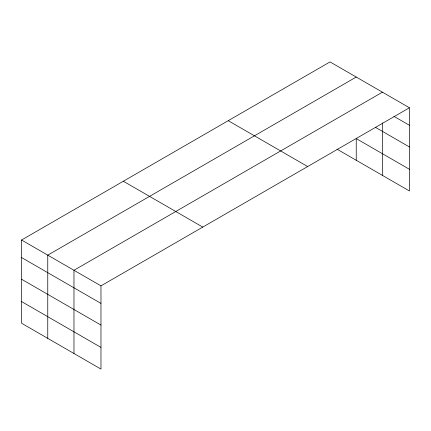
<?xml version="1.0" encoding="UTF-8"?>
<svg xmlns="http://www.w3.org/2000/svg" width="431" height="431" viewBox="0 0 431 431"><rect width="100%" height="100%" fill="white"/><g stroke="black" fill="none" stroke-linecap="round" stroke-linejoin="round"><path stroke-width="0.65" d="M409.45 107.772L330.027 61.913L21.55 240.013L21.55 323.228L100.973 369.087L100.973 285.866L409.45 107.772L409.45 190.987L337.02 149.169M382.448 122.846L382.448 175.395M356.238 77.047L47.76 255.147L47.76 338.362M382.448 92.18L73.97 270.28L73.97 353.495M393.939 116.343L409.45 125.302M375.46 127.35L409.45 146.976M409.45 169.308L356.238 138.588L356.238 160.262M228.231 120.691L307.653 166.544M123.347 181.241L202.769 227.094M21.55 240.013L100.973 285.866M21.55 257.544L100.973 303.397M21.55 279.223L100.973 325.076M21.55 301.555L100.973 347.408"/></g></svg>
